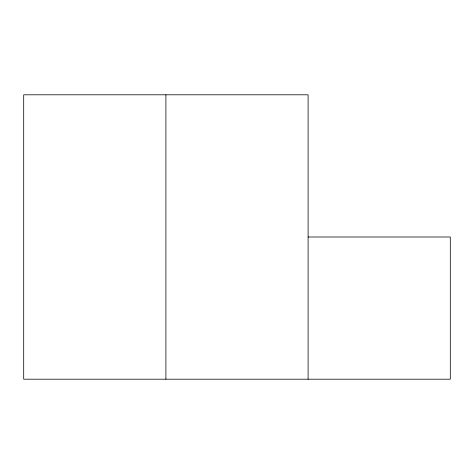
<?xml version="1.0" encoding="UTF-8"?>
<svg xmlns="http://www.w3.org/2000/svg" width="474" height="474" viewBox="0 0 474 474"><rect width="100%" height="100%" fill="white"/><g stroke="black" fill="none" stroke-linecap="round" stroke-linejoin="round"><path stroke-width="0.71" d="M308.1 237L450.3 237L450.3 379.2L23.7 379.2L23.7 94.8L308.1 94.8L308.1 379.2M165.9 94.8L165.9 379.2"/></g></svg>
